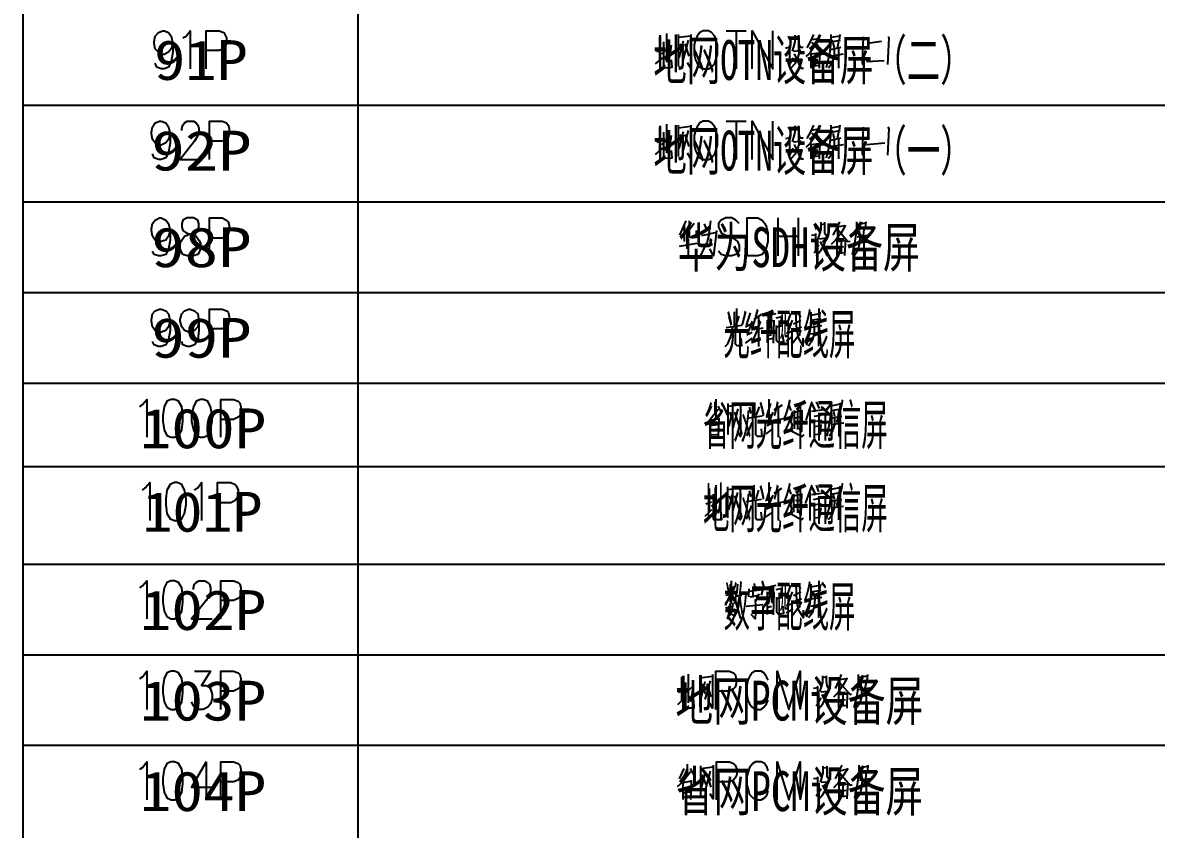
# Model space of a CAD drawing. Header units: metres. Extents: x 17 to 1264, y 17 to 859.
# Drawn here: x 695.4 to 990.9, y 439 to 649.4 of the extents above; entities that cross this region are included whole.
import ezdxf

# ---------------------------------------------------------------- set-up
doc = ezdxf.new("R2010")
doc.units = ezdxf.units.M
for name, color, linetype in [('LINES', 7, 'Continuous'), ('POLYLINES', 4, 'Continuous'), ('TEXTS', 3, 'Continuous')]:
    doc.layers.add(name, color=color, linetype=linetype)

msp = doc.modelspace()

# ---------------------------------------------------------------- linework, layer by layer
at = {"layer": 'LINES'}
for p, q in [((695.37, 745.06), (695.37, 284.26)), ((782.78, 745.06), (782.78, 284.26)), ((861.4, 645.7), (861.4, 639.5)), ((863.27, 646.56), (863.27, 639.07)), ((866.3, 646.27), (866.3, 638.06)), ((866.3, 645.55), (869.61, 645.98)), ((867.59, 644.54), (866.44, 640.08)), ((868.89, 644.83), (867.59, 639.79)), ((878.83, 647.28), (884.01, 647.28)), ((881.42, 647.28), (881.42, 637.34)), ((894.95, 645.84), (895.67, 644.4)), ((896.68, 646.13), (896.68, 644.26)), ((896.68, 645.55), (897.69, 645.84)), ((900.86, 644.69), (899.85, 642.82)), ((901.58, 646.27), (900.86, 644.69)), ((901, 644.98), (903.02, 645.26)), ((906.04, 645.55), (908.49, 645.98)), ((906.04, 644.4), (908.63, 644.83)), ((908.06, 644.4), (907.77, 642.67)), ((908.35, 644.83), (908.49, 646.27)), ((916.27, 644.11), (919.29, 644.54)), ((860.68, 641.81), (862.12, 642.24)), ((861.98, 641.23), (864.43, 643.39)), ((866.73, 643.82), (867.74, 641.23)), ((868.03, 643.82), (869.03, 640.66)), ((895.39, 642.96), (894.23, 642.67)), ((895.39, 639.07), (895.39, 643.39)), ((896.39, 641.95), (897.98, 642.1)), ((898.12, 642.38), (897.4, 640.08)), ((900.86, 641.23), (903.02, 641.52)), ((900.86, 641.52), (900.86, 637.49)), ((903.16, 641.66), (903.02, 637.49)), ((906.19, 642.38), (908.78, 642.96)), ((906.62, 644.11), (906.91, 642.82)), ((908.06, 642.67), (908.06, 637.49)), ((860.39, 638.64), (862.27, 640.22)), ((896.25, 640.22), (895.1, 638.21)), ((901.15, 639.65), (902.73, 639.79)), ((902.01, 641.23), (902.01, 638.21)), ((905.9, 640.66), (909.35, 641.23)), ((915.4, 639.22), (920.01, 639.5)), ((903.02, 638.21), (900.86, 637.92)), ((695.37, 627.84), (1108.65, 627.84)), ((861.4, 622.08), (861.4, 615.89)), ((863.27, 622.94), (863.27, 615.31)), ((866.3, 622.66), (866.3, 614.45)), ((866.3, 621.94), (869.61, 622.37)), ((867.59, 620.93), (866.44, 616.46)), ((868.89, 621.22), (867.59, 616.18)), ((878.83, 623.66), (884.01, 623.66)), ((881.42, 623.66), (881.42, 613.73)), ((894.95, 622.22), (895.67, 620.78)), ((896.68, 622.51), (896.68, 620.64)), ((896.68, 621.94), (897.69, 622.22)), ((900.86, 621.07), (899.85, 619.2)), ((901.58, 622.66), (900.86, 621.07)), ((901, 621.36), (903.02, 621.65)), ((906.04, 621.94), (908.49, 622.37)), ((906.04, 620.78), (908.63, 621.22)), ((908.06, 620.78), (907.77, 619.06)), ((908.35, 621.22), (908.49, 622.66)), ((860.68, 618.19), (862.12, 618.62)), ((861.98, 617.62), (864.43, 619.78)), ((866.73, 620.21), (867.74, 617.62)), ((868.03, 620.21), (869.03, 617.04)), ((895.39, 619.34), (894.23, 619.06)), ((895.39, 615.31), (895.39, 619.78)), ((896.39, 618.34), (897.98, 618.48)), ((898.12, 618.77), (897.4, 616.46)), ((900.86, 617.62), (903.02, 617.9)), ((900.86, 617.9), (900.86, 613.87)), ((903.16, 618.05), (903.02, 613.87)), ((906.19, 618.77), (908.78, 619.34)), ((906.62, 620.5), (906.91, 619.2)), ((908.06, 619.06), (908.06, 613.87)), ((915.4, 617.62), (920.15, 618.05)), ((860.39, 615.02), (862.27, 616.61)), ((896.25, 616.61), (895.1, 614.59)), ((901.15, 616.03), (902.73, 616.18)), ((902.01, 617.62), (902.01, 614.59)), ((905.9, 617.04), (909.35, 617.62)), ((903.02, 614.59), (900.86, 614.3)), ((695.37, 602.64), (1108.65, 602.64)), ((868.31, 597.74), (866.59, 594)), ((874.36, 594.29), (874.79, 597.74)), ((892.36, 588.53), (892.36, 598.46)), ((897.55, 598.46), (897.55, 588.53)), ((903.45, 597.31), (903.45, 595.44)), ((908.35, 597.46), (907.63, 595.87)), ((912.81, 596.74), (915.11, 597.17)), ((915.11, 595.87), (915.26, 597.46)), ((867.88, 596.59), (867.88, 592.27)), ((870.47, 597.02), (868.6, 594.58)), ((872.49, 593.86), (876.23, 594.72)), ((873.07, 596.88), (873.79, 595.15)), ((874.36, 594.29), (873.79, 591.98)), ((901.72, 596.88), (902.3, 595.44)), ((902.15, 590.11), (902.15, 594.43)), ((903.45, 596.74), (904.46, 596.88)), ((907.63, 595.87), (906.62, 594)), ((907.77, 596.16), (909.64, 596.45)), ((912.81, 595.44), (915.26, 595.87)), ((913.39, 595.3), (913.67, 594)), ((914.68, 595.44), (914.54, 593.86)), ((866.59, 591.12), (871.19, 591.84)), ((868.89, 592.99), (868.89, 588.24)), ((872.2, 588.67), (873.79, 591.98)), ((874.51, 592.85), (875.08, 591.26)), ((892.36, 593.71), (897.55, 593.71)), ((902.15, 594), (901, 593.86)), ((902.87, 591.41), (901.72, 589.25)), ((903.16, 592.99), (904.75, 593.28)), ((904.89, 593.57), (904.17, 591.12)), ((907.63, 592.7), (907.63, 588.67)), ((907.63, 592.27), (909.79, 592.56)), ((908.78, 592.42), (908.78, 589.39)), ((909.93, 592.85), (909.64, 588.67)), ((912.67, 591.84), (916.12, 592.27)), ((912.95, 593.57), (915.55, 594)), ((914.68, 593.86), (914.68, 588.67)), ((909.64, 589.39), (907.63, 589.1)), ((907.91, 590.69), (909.5, 590.98)), ((695.37, 579.02), (1108.65, 579.02)), ((880.84, 573.98), (880.84, 570.1)), ((885.02, 573.7), (884.01, 570.38)), ((889.19, 572.98), (891.79, 573.55)), ((895.53, 573.55), (894.52, 570.38)), ((900.86, 573.12), (903.31, 573.55)), ((903.16, 572.26), (903.31, 573.84)), ((879.98, 571.1), (879.55, 572.69)), ((881.42, 570.53), (882.14, 572.83)), ((883.87, 570.1), (885.31, 570.82)), ((885.59, 571.54), (884.3, 568.08)), ((888.04, 573.26), (886.03, 571.97)), ((887.18, 572.54), (887.18, 564.91)), ((889.48, 571.82), (889.48, 565.92)), ((889.48, 571.39), (891.07, 571.68)), ((890.49, 573.12), (890.49, 569.09)), ((891.21, 571.82), (891.07, 565.78)), ((891.79, 572.4), (893.08, 572.69)), ((893.23, 572.98), (892.94, 570.24)), ((894.38, 570.38), (895.53, 570.96)), ((895.96, 571.82), (894.67, 568.22)), ((896.39, 570.82), (898.27, 571.82)), ((897.69, 573.41), (898.27, 572.69)), ((900.86, 571.82), (903.45, 572.26)), ((901.43, 571.68), (901.72, 570.38)), ((902.87, 571.82), (902.59, 570.24)), ((882.86, 570.38), (878.83, 569.81)), ((884.15, 567.94), (885.59, 568.66)), ((885.74, 569.38), (888.47, 569.81)), ((889.77, 567.79), (890.63, 568.08)), ((890.49, 569.09), (890.92, 569.09)), ((893.23, 570.24), (891.79, 569.95)), ((896.11, 568.94), (894.52, 568.22)), ((896.25, 569.23), (898.41, 570.1)), ((900.71, 568.22), (904.17, 568.66)), ((901, 569.95), (903.74, 570.38)), ((902.87, 570.24), (902.87, 565.06)), ((882.86, 565.06), (882.71, 567.07)), ((883.87, 565.78), (885.59, 567.07)), ((889.48, 566.78), (890.92, 567.07)), ((894.52, 566.35), (896.11, 567.5)), ((695.37, 555.41), (1108.65, 555.41)), ((875.8, 550.51), (875.8, 547.49)), ((879.26, 550.08), (879.26, 542.02)), ((879.26, 549.36), (882.57, 549.79)), ((886.17, 550.37), (886.17, 546.48)), ((890.35, 550.08), (889.34, 546.77)), ((896.54, 549.65), (898.12, 550.08)), ((898.41, 550.37), (897.4, 548.64)), ((901.15, 550.51), (899.56, 545.76)), ((902.3, 550.51), (903.02, 548.78)), ((906.19, 549.5), (908.49, 549.94)), ((908.49, 548.64), (908.63, 550.22)), ((873.79, 546.77), (875.08, 549.36)), ((877.67, 547.63), (876.67, 549.36)), ((880.55, 548.35), (879.4, 544.03)), ((879.69, 547.78), (880.7, 545.18)), ((881.85, 548.64), (880.55, 543.74)), ((880.99, 547.78), (881.99, 544.61)), ((885.31, 547.49), (884.87, 549.07)), ((886.6, 546.91), (887.47, 549.22)), ((889.19, 546.48), (890.63, 547.2)), ((890.92, 547.78), (889.63, 544.46)), ((893.37, 549.65), (891.21, 548.35)), ((892.36, 548.93), (892.36, 541.3)), ((895.1, 549.65), (895.67, 548.21)), ((896.54, 547.78), (898.55, 548.21)), ((896.54, 548.21), (896.54, 543.46)), ((897.11, 548.93), (897.69, 548.06)), ((897.4, 547.92), (897.4, 543.31)), ((900.57, 548.64), (900.57, 541.3)), ((901, 548.06), (904.31, 548.5)), ((901.72, 546.77), (903.59, 547.06)), ((906.19, 548.21), (908.78, 548.64)), ((906.76, 548.06), (907.05, 546.77)), ((908.2, 548.21), (907.91, 546.62)), ((876.95, 546.05), (874.65, 545.62)), ((874.65, 545.9), (874.65, 541.3)), ((874.65, 544.32), (876.52, 544.61)), ((876.81, 541.3), (876.95, 546.34)), ((888.19, 546.77), (884.15, 546.19)), ((884.15, 541.66), (885.59, 545.11)), ((889.48, 544.32), (890.92, 545.04)), ((891.07, 545.76), (893.8, 546.19)), ((894.52, 546.34), (895.96, 546.77)), ((896.83, 546.34), (897.98, 546.62)), ((896.83, 545.04), (898.12, 545.33)), ((903.74, 545.62), (901.58, 545.33)), ((901.72, 544.61), (901.72, 541.3)), ((901.72, 544.03), (903.45, 544.32)), ((903.45, 544.61), (903.31, 542.16)), ((906.04, 544.61), (909.5, 545.04)), ((906.33, 546.34), (908.92, 546.77)), ((908.2, 546.62), (908.2, 541.44)), ((874.65, 543.02), (876.52, 543.46)), ((874.65, 541.87), (876.81, 542.02)), ((888.19, 541.44), (888.04, 543.46)), ((889.19, 542.16), (890.92, 543.46)), ((898.7, 541.58), (899.13, 541.87)), ((901.72, 542.02), (903.45, 542.16)), ((695.37, 533.66), (1108.65, 533.66)), ((874.36, 527.9), (874.36, 521.71)), ((876.09, 528.77), (876.09, 521.14)), ((879.11, 528.34), (879.11, 520.27)), ((879.11, 527.62), (882.43, 528.05)), ((880.41, 526.61), (879.4, 522.29)), ((881.71, 526.9), (880.41, 522)), ((885.31, 525.74), (884.87, 527.33)), ((886.03, 528.77), (886.03, 524.74)), ((886.6, 525.17), (887.32, 527.47)), ((890.35, 528.34), (889.34, 525.02)), ((890.92, 526.18), (889.48, 522.72)), ((893.23, 527.9), (891.21, 526.61)), ((892.36, 527.18), (892.36, 519.55)), ((895.1, 527.9), (895.67, 526.46)), ((896.39, 527.9), (897.98, 528.34)), ((896.39, 526.03), (898.41, 526.46)), ((896.39, 526.46), (896.39, 521.71)), ((896.97, 527.18), (897.55, 526.32)), ((898.27, 528.62), (897.26, 526.9)), ((897.4, 526.18), (897.4, 521.57)), ((901.15, 528.77), (899.42, 524.02)), ((900.57, 526.9), (900.57, 519.55)), ((901, 526.32), (904.17, 526.75)), ((902.3, 528.77), (902.87, 527.04)), ((906.04, 527.76), (908.49, 528.19)), ((906.04, 526.46), (908.63, 526.9)), ((906.62, 526.32), (907.05, 525.02)), ((908.06, 526.46), (907.77, 524.88)), ((908.35, 526.9), (908.49, 528.48)), ((873.5, 523.87), (874.94, 524.45)), ((874.94, 523.3), (877.24, 525.46)), ((879.55, 526.03), (880.55, 523.44)), ((880.99, 526.03), (881.99, 522.86)), ((888.04, 525.02), (884.01, 524.45)), ((884.08, 519.91), (885.52, 523.44)), ((889.05, 524.74), (890.49, 525.46)), ((889.34, 522.58), (890.92, 523.3)), ((890.92, 524.02), (893.66, 524.45)), ((894.38, 524.59), (895.82, 525.02)), ((896.83, 524.74), (897.83, 524.88)), ((896.83, 523.3), (897.98, 523.58)), ((901.58, 525.02), (903.45, 525.46)), ((903.59, 523.87), (901.58, 523.58)), ((906.04, 522.86), (909.35, 523.3)), ((906.19, 524.59), (908.92, 525.02)), ((908.06, 524.88), (908.06, 519.7)), ((873.35, 520.7), (875.08, 522.43)), ((888.19, 519.7), (887.9, 521.71)), ((889.05, 520.42), (890.92, 521.71)), ((901.72, 522.86), (901.72, 519.55)), ((901.72, 522.29), (903.31, 522.58)), ((901.72, 520.27), (903.31, 520.42)), ((903.45, 522.86), (903.16, 520.42)), ((898.55, 519.84), (898.99, 520.13)), ((695.37, 508.18), (1108.65, 508.18)), ((879.83, 502.99), (879.83, 498.24)), ((886.03, 503.14), (886.46, 501.7)), ((889.19, 502.13), (891.79, 502.7)), ((895.53, 502.7), (894.52, 499.54)), ((897.69, 502.56), (898.27, 501.84)), ((900.86, 502.27), (903.31, 502.7)), ((903.16, 501.41), (903.45, 502.99)), ((879.83, 500.26), (878.54, 497.38)), ((878.68, 500.11), (881.13, 500.54)), ((879.11, 502.13), (879.55, 500.69)), ((879.83, 499.97), (880.84, 498.67)), ((880.7, 502.42), (880.41, 500.4)), ((881.27, 499.82), (882.86, 500.11)), ((884.73, 501.7), (884.59, 499.68)), ((884.73, 501.12), (888.19, 501.55)), ((885.02, 499.68), (887.18, 500.11)), ((887.32, 500.4), (886.46, 498.53)), ((888.33, 501.7), (887.9, 500.11)), ((889.48, 500.98), (889.48, 495.07)), ((889.48, 500.54), (891.21, 500.83)), ((890.63, 502.27), (890.63, 498.24)), ((891.21, 500.98), (891.07, 494.93)), ((891.79, 501.55), (893.08, 501.84)), ((893.23, 501.98), (893.08, 499.39)), ((894.38, 499.39), (895.67, 500.11)), ((895.96, 500.98), (894.67, 497.38)), ((896.39, 499.97), (898.27, 500.98)), ((900.86, 500.98), (903.45, 501.41)), ((901, 499.1), (903.74, 499.54)), ((901.43, 500.83), (901.87, 499.39)), ((902.87, 500.98), (902.59, 499.39)), ((878.68, 496.8), (880.41, 497.23)), ((884.01, 497.23), (888.33, 497.66)), ((889.77, 496.94), (890.63, 497.23)), ((890.63, 498.24), (890.92, 498.24)), ((893.23, 499.39), (891.93, 499.1)), ((896.11, 497.95), (894.52, 497.23)), ((896.39, 498.38), (898.41, 499.25)), ((900.86, 497.23), (904.17, 497.81)), ((902.87, 499.39), (902.87, 494.21)), ((889.48, 495.79), (890.92, 496.22)), ((894.52, 495.5), (896.25, 496.51)), ((695.37, 484.56), (1108.65, 484.56)), ((868.89, 479.52), (868.89, 472.03)), ((871.91, 479.23), (871.91, 471.02)), ((871.91, 478.51), (875.23, 478.94)), ((903.88, 479.09), (903.88, 477.36)), ((908.78, 479.38), (908.06, 477.65)), ((913.24, 478.66), (915.69, 479.09)), ((915.55, 477.79), (915.69, 479.38)), ((867.16, 478.8), (867.16, 472.46)), ((867.74, 474.19), (870.19, 476.35)), ((873.21, 477.5), (872.2, 473.18)), ((872.49, 476.93), (873.35, 474.34)), ((874.65, 477.79), (873.21, 472.9)), ((873.79, 476.93), (874.79, 473.62)), ((902.73, 475.92), (901.58, 475.78)), ((902.15, 478.8), (902.87, 477.36)), ((902.73, 472.03), (902.73, 476.35)), ((903.88, 478.66), (904.89, 478.8)), ((908.06, 477.65), (907.19, 475.78)), ((908.2, 478.08), (910.22, 478.37)), ((913.24, 477.36), (915.83, 477.79)), ((913.39, 475.49), (916.12, 475.92)), ((913.82, 477.22), (914.11, 475.78)), ((915.26, 477.36), (914.97, 475.78)), ((866.15, 471.6), (868.03, 473.33)), ((866.3, 474.77), (867.74, 475.34)), ((903.45, 473.33), (902.3, 471.17)), ((903.59, 474.91), (905.18, 475.06)), ((905.47, 475.49), (904.6, 473.04)), ((908.06, 474.62), (908.06, 470.59)), ((908.06, 474.19), (910.22, 474.48)), ((909.21, 474.34), (909.21, 471.31)), ((910.36, 474.77), (910.22, 470.59)), ((913.1, 473.62), (916.55, 474.19)), ((915.26, 475.78), (915.26, 470.59)), ((910.22, 471.31), (908.06, 471.02)), ((908.35, 472.61), (909.93, 472.9)), ((695.37, 460.94), (1108.65, 460.94)), ((743.18, 456.62), (743.18, 446.69)), ((868.6, 456.05), (868.6, 453.02)), ((872.06, 455.62), (872.06, 447.41)), ((872.06, 454.9), (875.37, 455.33)), ((904.03, 455.47), (904.03, 453.6)), ((908.92, 455.76), (908.06, 454.03)), ((913.39, 455.04), (915.69, 455.47)), ((915.69, 454.18), (915.83, 455.76)), ((866.59, 452.16), (867.88, 454.9)), ((870.47, 453.17), (869.47, 454.9)), ((873.35, 453.89), (872.2, 449.57)), ((872.49, 453.31), (873.5, 450.72)), ((874.65, 454.18), (873.35, 449.28)), ((873.79, 453.31), (874.79, 450)), ((902.73, 452.3), (901.58, 452.16)), ((902.3, 455.18), (902.87, 453.74)), ((902.73, 448.42), (902.73, 452.74)), ((904.03, 455.04), (905.03, 455.18)), ((908.06, 454.03), (907.19, 452.16)), ((908.35, 454.32), (910.22, 454.75)), ((913.39, 453.74), (915.83, 454.18)), ((913.53, 451.87), (916.12, 452.3)), ((913.96, 453.6), (914.25, 452.16)), ((915.26, 453.74), (915.11, 452.16)), ((869.75, 451.58), (867.45, 451.15)), ((867.45, 451.44), (867.45, 446.83)), ((867.45, 449.86), (869.32, 450.14)), ((869.61, 446.83), (869.75, 451.87)), ((903.45, 449.57), (902.3, 447.55)), ((903.59, 451.3), (905.32, 451.44)), ((905.47, 451.87), (904.75, 449.42)), ((908.2, 451.01), (908.2, 446.98)), ((908.2, 450.58), (910.36, 450.86)), ((908.49, 448.99), (910.07, 449.28)), ((909.21, 450.72), (909.21, 447.7)), ((910.51, 451.15), (910.22, 446.98)), ((913.24, 450), (916.7, 450.58)), ((915.26, 452.16), (915.26, 446.98)), ((867.45, 448.56), (869.32, 448.85)), ((867.45, 447.41), (869.61, 447.55)), ((910.22, 447.7), (908.2, 447.41))]:
    msp.add_line(p, q, dxfattribs=at)
at = {"layer": 'POLYLINES'}
for points in [[(734.54, 643.97), (734.11, 642.53), (733.39, 641.66), (732.23, 641.09), (731.95, 641.09), (730.79, 641.66), (729.93, 642.53), (729.64, 643.97), (729.64, 644.4), (729.93, 645.84), (730.79, 646.85), (731.95, 647.28), (732.23, 647.28), (733.39, 646.85), (734.11, 645.84), (734.54, 643.97), (734.54, 641.66), (734.11, 639.22), (733.39, 637.78), (732.23, 637.34), (731.51, 637.34), (730.36, 637.78), (729.93, 638.78)], [(737.13, 645.41), (737.99, 645.84), (739, 647.28), (739, 637.34)], [(743.18, 637.34), (743.18, 647.28), (746.63, 647.28), (747.79, 646.85), (748.07, 646.27), (748.51, 645.41), (748.51, 643.97), (748.07, 642.96), (747.79, 642.53), (746.63, 642.1), (743.18, 642.1)], [(862.41, 644.4), (862.41, 638.21), (862.7, 637.63), (864.71, 637.78), (864.57, 639.65)], [(869.61, 646.27), (869.61, 637.49), (868.75, 638.93)], [(872.78, 647.28), (871.91, 646.85), (871.19, 645.84), (870.76, 644.98), (870.47, 643.54), (870.47, 641.09), (870.76, 639.65), (871.19, 638.78), (871.91, 637.78), (872.78, 637.34), (874.22, 637.34), (874.94, 637.78), (875.8, 638.78), (876.09, 639.65), (876.52, 641.09), (876.52, 643.54), (876.09, 644.98), (875.8, 645.84), (874.94, 646.85), (874.22, 647.28), (872.78, 647.28)], [(885.59, 637.34), (885.59, 647.28), (890.92, 637.34), (890.92, 647.28)], [(896.68, 644.4), (896.39, 643.1), (895.96, 641.95)], [(897.69, 646.13), (897.69, 644.83), (897.83, 643.39), (898.12, 642.96), (898.84, 642.96)], [(903.16, 645.55), (902.01, 643.39), (900.71, 641.52), (899.56, 640.51)], [(906.04, 646.27), (906.04, 644.4), (905.75, 641.23), (904.89, 637.63)], [(914.47, 645.72), (914.23, 638.88), (914.55, 638.48)], [(920.92, 638.48), (921.32, 645.31), (921, 645.72)], [(864.43, 643.54), (863.85, 639.36), (863.56, 640.22)], [(901.15, 644.26), (903.74, 641.23), (904.31, 641.23)], [(906.91, 642.53), (906.91, 640.66), (906.33, 638.78), (905.47, 637.49)], [(895.67, 637.49), (896.83, 638.78), (897.4, 640.08)], [(896.54, 641.23), (898.27, 637.49), (898.99, 637.49)], [(733.82, 620.35), (733.39, 618.91), (732.67, 618.05), (731.51, 617.47), (731.08, 617.47), (729.93, 618.05), (729.21, 618.91), (728.92, 620.35), (728.92, 620.78), (729.21, 622.22), (729.93, 623.23), (731.08, 623.66), (731.51, 623.66), (732.67, 623.23), (733.39, 622.22), (733.82, 620.35), (733.82, 618.05), (733.39, 615.6), (732.67, 614.16), (731.51, 613.73), (730.79, 613.73), (729.64, 614.16), (729.21, 615.17)], [(736.84, 621.22), (736.84, 621.79), (737.13, 622.66), (737.56, 623.23), (738.28, 623.66), (739.87, 623.66), (740.59, 623.23), (741.02, 622.66), (741.31, 621.79), (741.31, 620.78), (741.02, 619.92), (740.15, 618.48), (736.41, 613.73), (741.74, 613.73)], [(744.04, 613.73), (744.04, 623.66), (747.35, 623.66), (748.51, 623.23), (748.94, 622.66), (749.23, 621.79), (749.23, 620.35), (748.94, 619.34), (748.51, 618.91), (747.35, 618.48), (744.04, 618.48)], [(862.41, 620.78), (862.41, 614.59), (862.7, 614.02), (864.71, 614.16), (864.57, 616.03)], [(869.61, 622.66), (869.61, 613.87), (868.75, 615.31)], [(872.78, 623.66), (871.91, 623.23), (871.19, 622.22), (870.76, 621.22), (870.47, 619.92), (870.47, 617.47), (870.76, 616.03), (871.19, 615.17), (871.91, 614.16), (872.78, 613.73), (874.22, 613.73), (874.94, 614.16), (875.8, 615.17), (876.09, 616.03), (876.52, 617.47), (876.52, 619.92), (876.09, 621.22), (875.8, 622.22), (874.94, 623.23), (874.22, 623.66), (872.78, 623.66)], [(885.59, 613.73), (885.59, 623.66), (890.92, 613.73), (890.92, 623.66)], [(896.68, 620.78), (896.39, 619.49), (895.96, 618.34)], [(897.69, 622.51), (897.69, 621.22), (897.83, 619.78), (898.12, 619.34), (898.84, 619.34)], [(903.16, 621.94), (902.01, 619.78), (900.71, 617.9), (899.56, 616.9)], [(906.04, 622.66), (906.04, 620.78), (905.75, 617.62), (904.89, 614.02)], [(914.47, 622.1), (914.23, 615.26), (914.55, 614.86)], [(920.92, 614.86), (921.32, 621.69), (921, 622.1)], [(864.43, 619.92), (863.85, 615.74), (863.56, 616.61)], [(901.15, 620.64), (903.74, 617.62), (904.31, 617.62)], [(906.91, 618.91), (906.91, 617.04), (906.33, 615.17), (905.47, 613.87)], [(895.67, 613.87), (896.83, 615.17), (897.4, 616.46)], [(896.54, 617.62), (898.27, 613.87), (898.99, 613.87)], [(733.82, 595.15), (733.39, 593.71), (732.67, 592.7), (731.51, 592.27), (731.08, 592.27), (729.93, 592.7), (729.21, 593.71), (728.92, 595.15), (728.92, 595.58), (729.21, 597.02), (729.93, 597.89), (731.08, 598.46), (731.51, 598.46), (732.67, 597.89), (733.39, 597.02), (733.82, 595.15), (733.82, 592.7), (733.39, 590.4), (732.67, 588.96), (731.51, 588.53), (730.79, 588.53), (729.64, 588.96), (729.21, 589.82)], [(738.28, 598.46), (737.13, 597.89), (736.84, 597.02), (736.84, 596.02), (737.13, 595.15), (737.99, 594.58), (739.43, 594.14), (740.59, 593.71), (741.31, 592.7), (741.74, 591.84), (741.74, 590.4), (741.31, 589.39), (741.02, 588.96), (739.87, 588.53), (738.28, 588.53), (737.13, 588.96), (736.84, 589.39), (736.41, 590.4), (736.41, 591.84), (736.84, 592.7), (737.56, 593.71), (738.71, 594.14), (740.15, 594.58), (741.02, 595.15), (741.31, 596.02), (741.31, 597.02), (741.02, 597.89), (739.87, 598.46), (738.28, 598.46)], [(744.04, 588.53), (744.04, 598.46), (747.35, 598.46), (748.51, 597.89), (748.94, 597.46), (749.23, 596.45), (749.23, 595.15), (748.94, 594.14), (748.51, 593.71), (747.35, 593.14), (744.04, 593.14)], [(869.18, 597.74), (869.18, 593.71), (869.32, 593.42)], [(882.14, 597.02), (881.27, 597.89), (880.27, 598.46), (878.68, 598.46), (877.53, 597.89), (876.81, 597.02), (876.81, 596.02), (877.24, 595.15), (877.53, 594.58), (878.25, 594.14), (880.55, 593.14), (881.27, 592.7), (881.71, 592.27), (882.14, 591.26), (882.14, 589.82), (881.27, 588.96), (880.27, 588.53), (878.68, 588.53), (877.53, 588.96), (876.81, 589.82)], [(884.3, 588.53), (884.3, 598.46), (887.03, 598.46), (888.19, 597.89), (888.91, 597.02), (889.34, 596.02), (889.63, 594.58), (889.63, 592.27), (889.34, 590.83), (888.91, 589.82), (888.19, 588.96), (887.03, 588.53), (884.3, 588.53)], [(904.46, 597.31), (904.46, 595.87), (904.46, 594.58), (904.89, 594), (905.61, 594)], [(912.81, 597.46), (912.81, 595.44), (912.38, 592.42), (911.66, 588.82)], [(869.32, 593.42), (871.05, 593.42), (871.05, 595.15)], [(876.23, 595.15), (875.51, 588.53), (874.51, 590.4)], [(903.45, 595.44), (903.16, 594.29), (902.73, 592.99)], [(909.93, 596.59), (908.78, 594.58), (907.34, 592.7), (906.19, 591.55)], [(907.91, 595.44), (910.51, 592.27), (911.08, 592.42)], [(903.31, 592.27), (905.03, 588.67), (905.61, 588.67)], [(913.67, 593.71), (913.53, 591.84), (913.1, 589.97), (912.23, 588.67)], [(902.3, 588.53), (903.45, 589.97), (904.17, 591.12)], [(733.82, 571.54), (733.39, 570.1), (732.67, 569.09), (731.51, 568.66), (731.08, 568.66), (729.93, 569.09), (729.21, 570.1), (728.92, 571.54), (728.92, 571.97), (729.21, 573.41), (729.93, 574.27), (731.08, 574.7), (731.51, 574.7), (732.67, 574.27), (733.39, 573.41), (733.82, 571.54), (733.82, 569.09), (733.39, 566.78), (732.67, 565.34), (731.51, 564.91), (730.79, 564.91), (729.64, 565.34), (729.21, 566.21)], [(741.31, 571.54), (741.02, 570.1), (740.15, 569.09), (739, 568.66), (738.71, 568.66), (737.56, 569.09), (736.84, 570.1), (736.41, 571.54), (736.41, 571.97), (736.84, 573.41), (737.56, 574.27), (738.71, 574.7), (739, 574.7), (740.15, 574.27), (741.02, 573.41), (741.31, 571.54), (741.31, 569.09), (741.02, 566.78), (740.15, 565.34), (739, 564.91), (738.28, 564.91), (737.13, 565.34), (736.84, 566.21)], [(744.04, 564.91), (744.04, 574.7), (747.35, 574.7), (748.51, 574.27), (748.94, 573.84), (749.23, 572.83), (749.23, 571.54), (748.94, 570.53), (748.51, 570.1), (747.35, 569.52), (744.04, 569.52)], [(896.83, 573.98), (897.11, 569.23), (897.69, 567.07)], [(900.86, 573.84), (900.86, 571.82), (900.57, 568.8), (899.71, 565.2)], [(890.06, 572.98), (890.06, 570.53), (889.77, 568.51)], [(878.54, 564.91), (879.26, 565.63), (879.98, 567.5), (880.55, 569.95)], [(881.13, 570.24), (881.13, 565.63), (881.56, 565.2), (882.86, 565.2)], [(891.79, 570.38), (891.79, 566.64), (892.36, 566.06)], [(892.36, 566.06), (893.8, 566.21), (893.51, 568.08)], [(898.27, 569.23), (897.55, 567.65), (895.96, 565.63)], [(901.72, 569.95), (901.72, 568.22), (901.15, 566.35), (900.28, 565.06)], [(897.69, 567.07), (898.84, 565.06), (898.84, 567.07)], [(725.9, 549.22), (726.62, 549.79), (727.77, 551.09), (727.77, 541.3)], [(734.11, 551.09), (732.95, 550.66), (732.23, 549.22), (731.95, 546.91), (731.95, 545.47), (732.23, 543.17), (732.95, 541.73), (734.11, 541.3), (734.97, 541.3), (735.98, 541.73), (736.84, 543.17), (737.13, 545.47), (737.13, 546.91), (736.84, 549.22), (735.98, 550.66), (734.97, 551.09), (734.11, 551.09)], [(741.74, 551.09), (740.59, 550.66), (739.87, 549.22), (739.43, 546.91), (739.43, 545.47), (739.87, 543.17), (740.59, 541.73), (741.74, 541.3), (742.46, 541.3), (743.61, 541.73), (744.33, 543.17), (744.76, 545.47), (744.76, 546.91), (744.33, 549.22), (743.61, 550.66), (742.46, 551.09), (741.74, 551.09)], [(747.07, 541.3), (747.07, 551.09), (750.38, 551.09), (751.53, 550.66), (751.96, 550.22), (752.25, 549.22), (752.25, 547.78), (751.96, 546.91), (751.53, 546.48), (750.38, 545.9), (747.07, 545.9)], [(882.57, 550.22), (882.57, 541.44), (881.71, 542.74)], [(906.19, 550.22), (906.19, 548.21), (905.75, 545.18), (905.03, 541.58)], [(876.67, 548.5), (874.65, 545.9), (873.21, 544.61)], [(895.96, 547.06), (895.67, 545.33), (895.96, 544.46), (895.53, 543.02)], [(898.55, 548.35), (898.41, 542.74), (897.83, 543.74)], [(886.46, 546.62), (886.46, 542.02), (886.89, 541.58), (888.19, 541.58)], [(907.05, 546.34), (907.05, 544.61), (906.47, 542.74), (905.61, 541.44)], [(894.52, 543.17), (895.53, 543.02), (898.7, 541.44)], [(726.62, 527.47), (727.34, 528.05), (728.49, 529.49), (728.49, 519.55)], [(734.97, 529.49), (733.82, 528.91), (732.95, 527.47), (732.67, 525.17), (732.67, 523.73), (732.95, 521.42), (733.82, 519.98), (734.97, 519.55), (735.69, 519.55), (736.84, 519.98), (737.56, 521.42), (737.99, 523.73), (737.99, 525.17), (737.56, 527.47), (736.84, 528.91), (735.69, 529.49), (734.97, 529.49)], [(740.15, 527.47), (741.02, 528.05), (742.03, 529.49), (742.03, 519.55)], [(746.2, 519.55), (746.2, 529.49), (749.66, 529.49), (750.81, 528.91), (751.1, 528.48), (751.53, 527.47), (751.53, 526.18), (751.1, 525.17), (750.81, 524.74), (749.66, 524.16), (746.2, 524.16)], [(875.37, 526.46), (875.37, 520.27), (875.51, 519.84), (877.67, 519.84), (877.53, 521.71)], [(882.43, 528.48), (882.43, 519.7), (881.71, 520.99)], [(898.41, 526.61), (898.27, 520.99), (897.69, 522.14)], [(906.04, 528.48), (906.04, 526.46), (905.75, 523.44), (904.89, 519.84)], [(877.39, 525.74), (876.81, 521.57), (876.52, 522.43)], [(886.46, 524.88), (886.46, 520.27), (886.75, 519.84), (888.19, 519.84)], [(895.96, 525.31), (895.53, 523.58), (895.82, 522.72), (895.53, 521.42)], [(907.05, 524.74), (906.91, 522.86), (906.33, 520.99), (905.47, 519.7)], [(894.52, 521.42), (895.53, 521.42), (898.55, 519.7)], [(725.9, 501.98), (726.62, 502.56), (727.77, 503.86), (727.77, 493.92)], [(734.11, 503.86), (732.95, 503.42), (732.23, 501.98), (731.95, 499.68), (731.95, 498.24), (732.23, 495.94), (732.95, 494.5), (734.11, 493.92), (734.97, 493.92), (735.98, 494.5), (736.84, 495.94), (737.13, 498.24), (737.13, 499.68), (736.84, 501.98), (735.98, 503.42), (734.97, 503.86), (734.11, 503.86)], [(739.87, 501.55), (739.87, 501.98), (740.15, 502.99), (740.59, 503.42), (741.31, 503.86), (742.89, 503.86), (743.61, 503.42), (744.04, 502.99), (744.33, 501.98), (744.33, 501.12), (744.04, 500.11), (743.18, 498.67), (739.43, 493.92), (744.76, 493.92)], [(747.07, 493.92), (747.07, 503.86), (750.38, 503.86), (751.53, 503.42), (751.96, 502.99), (752.25, 501.98), (752.25, 500.54), (751.96, 499.68), (751.53, 499.25), (750.38, 498.67), (747.07, 498.67)], [(881.71, 502.99), (881.56, 500.98), (881.27, 499.82), (880.84, 497.81)], [(896.97, 503.14), (897.11, 498.38), (897.69, 496.22)], [(900.86, 502.99), (900.86, 500.98), (900.57, 497.95), (899.71, 494.35)], [(882.28, 499.97), (881.99, 497.23), (881.42, 495.5), (880.41, 493.78)], [(890.06, 502.13), (890.06, 499.68), (889.77, 497.66)], [(891.93, 499.54), (891.93, 495.79), (892.36, 495.22)], [(880.55, 497.95), (880.27, 496.08), (879.69, 494.78), (878.97, 493.92)], [(879.83, 497.95), (879.26, 495.79), (880.7, 494.78)], [(881.13, 498.67), (882.43, 494.21), (883.15, 494.21)], [(886.31, 498.96), (886.46, 497.23), (886.46, 495.5), (886.31, 493.92), (885.31, 495.07)], [(892.36, 495.22), (893.8, 495.36), (893.66, 497.23)], [(898.41, 498.38), (897.55, 496.8), (895.96, 494.64)], [(901.87, 499.1), (901.72, 497.23), (901.29, 495.5), (900.28, 494.21)], [(897.69, 496.22), (898.99, 494.21), (898.99, 496.22)], [(725.9, 478.37), (726.62, 478.8), (727.77, 480.24), (727.77, 470.3)], [(734.11, 480.24), (732.95, 479.81), (732.23, 478.37), (731.95, 476.06), (731.95, 474.62), (732.23, 472.32), (732.95, 470.88), (734.11, 470.3), (734.97, 470.3), (735.98, 470.88), (736.84, 472.32), (737.13, 474.62), (737.13, 476.06), (736.84, 478.37), (735.98, 479.81), (734.97, 480.24), (734.11, 480.24)], [(740.15, 480.24), (744.33, 480.24), (742.03, 476.5), (743.18, 476.5), (744.04, 476.06), (744.33, 475.63), (744.76, 474.19), (744.76, 473.18), (744.33, 471.74), (743.61, 470.88), (742.46, 470.3), (741.31, 470.3), (740.15, 470.88), (739.87, 471.31), (739.43, 472.32)], [(747.07, 470.3), (747.07, 480.24), (750.38, 480.24), (751.53, 479.81), (751.96, 479.38), (752.25, 478.37), (752.25, 476.93), (751.96, 476.06), (751.53, 475.63), (750.38, 475.06), (747.07, 475.06)], [(875.23, 479.38), (875.23, 470.59), (874.51, 471.89)], [(876.09, 470.3), (876.09, 480.24), (879.55, 480.24), (880.7, 479.81), (881.13, 479.38), (881.42, 478.37), (881.42, 476.93), (881.13, 476.06), (880.7, 475.63), (879.55, 475.06), (876.09, 475.06)], [(889.77, 477.94), (889.34, 478.8), (888.62, 479.81), (887.9, 480.24), (886.31, 480.24), (885.59, 479.81), (884.87, 478.8), (884.44, 477.94), (884.15, 476.5), (884.15, 474.19), (884.44, 472.75), (884.87, 471.74), (885.59, 470.88), (886.31, 470.3), (887.9, 470.3), (888.62, 470.88), (889.34, 471.74), (889.77, 472.75)], [(892.07, 470.3), (892.07, 480.24), (895.1, 470.3), (898.12, 480.24), (898.12, 470.3)], [(904.89, 479.09), (904.89, 477.79), (905.03, 476.5), (905.32, 475.92), (906.04, 475.92)], [(913.24, 479.38), (913.24, 477.36), (912.95, 474.34), (912.09, 470.74)], [(868.17, 477.36), (868.17, 471.17), (868.31, 470.74), (870.47, 470.74), (870.33, 472.61)], [(870.19, 476.5), (869.61, 472.46), (869.32, 473.33)], [(903.88, 477.36), (903.59, 476.21), (903.16, 474.91)], [(910.36, 478.51), (909.21, 476.5), (907.91, 474.62), (906.76, 473.47)], [(908.35, 477.36), (911.08, 474.19), (911.51, 474.34)], [(902.87, 470.45), (904.03, 471.74), (904.6, 473.04)], [(903.74, 474.19), (905.47, 470.59), (906.19, 470.59)], [(914.11, 475.49), (914.11, 473.62), (913.53, 471.74), (912.67, 470.59)], [(725.9, 454.75), (726.62, 455.18), (727.77, 456.62), (727.77, 446.69)], [(734.11, 456.62), (732.95, 456.19), (732.23, 454.75), (731.95, 452.45), (731.95, 451.01), (732.23, 448.7), (732.95, 447.26), (734.11, 446.69), (734.97, 446.69), (735.98, 447.26), (736.84, 448.7), (737.13, 451.01), (737.13, 452.45), (736.84, 454.75), (735.98, 456.19), (734.97, 456.62), (734.11, 456.62)], [(743.18, 456.62), (739.43, 450), (745.05, 450)], [(747.07, 446.69), (747.07, 456.62), (750.38, 456.62), (751.53, 456.19), (751.96, 455.76), (752.25, 454.75), (752.25, 453.31), (751.96, 452.45), (751.53, 451.87), (750.38, 451.44), (747.07, 451.44)], [(875.37, 455.76), (875.37, 446.98), (874.65, 448.27)], [(876.23, 446.69), (876.23, 456.62), (879.69, 456.62), (880.7, 456.19), (881.13, 455.76), (881.56, 454.75), (881.56, 453.31), (881.13, 452.45), (880.7, 451.87), (879.69, 451.44), (876.23, 451.44)], [(889.77, 454.32), (889.48, 455.18), (888.76, 456.19), (887.9, 456.62), (886.46, 456.62), (885.74, 456.19), (884.87, 455.18), (884.59, 454.32), (884.15, 452.88), (884.15, 450.58), (884.59, 449.14), (884.87, 448.13), (885.74, 447.26), (886.46, 446.69), (887.9, 446.69), (888.76, 447.26), (889.48, 448.13), (889.77, 449.14)], [(892.07, 446.69), (892.07, 456.62), (895.1, 446.69), (898.12, 456.62), (898.12, 446.69)], [(905.03, 455.47), (905.03, 454.18), (905.03, 452.88), (905.47, 452.3), (906.19, 452.3)], [(913.39, 455.76), (913.39, 453.74), (912.95, 450.72), (912.23, 447.12)], [(869.47, 454.03), (867.45, 451.44), (866.01, 450.14)], [(904.03, 453.74), (903.74, 452.59), (903.31, 451.3)], [(910.51, 454.9), (909.21, 452.88), (907.91, 451.01), (906.76, 449.86)], [(908.49, 453.6), (911.08, 450.58), (911.66, 450.72)], [(902.87, 446.83), (904.03, 448.13), (904.75, 449.42)], [(903.88, 450.58), (905.61, 446.98), (906.19, 446.98)], [(914.25, 451.87), (914.11, 450), (913.67, 448.13), (912.81, 446.98)]]:
    msp.add_lwpolyline(points, dxfattribs=at)

# ---------------------------------------------------------------- texts
at = {"layer": 'TEXTS'}
for s, width, p in [('91P', 1.15118, (729.64, 634.43)), ('地网OTN设备屏（二）', 0.646011, (859.82, 634.43)), ('92P', 1.231965, (728.92, 610.82)), ('地网OTN设备屏（一）', 0.646011, (859.82, 610.82)), ('华为SDH设备屏', 0.711514, (866.15, 585.62)), ('98P', 1.231965, (728.92, 585.62)), ('光纤配线屏', 0.509028, (878.11, 562.96)), ('99P', 1.231965, (728.92, 562)), ('省网光纤通信屏', 0.509028, (872.78, 539.34)), ('100P', 1.166297, (725.9, 538.39)), ('地网光纤通信屏', 0.509028, (872.78, 517.6)), ('101P', 1.105711, (726.62, 516.64)), ('数字配线屏', 0.509028, (878.11, 491.97)), ('102P', 1.166297, (725.9, 491.01)), ('地网PCM设备屏', 0.727834, (865.58, 467.39)), ('103P', 1.166297, (725.9, 467.39)), ('省网PCM设备屏', 0.725797, (865.72, 443.78)), ('104P', 1.166297, (725.9, 443.78))]:
    msp.add_text(s, height=10.39, dxfattribs=dict(at, width=width)).set_placement(p)

doc.saveas('drawing.dxf')
